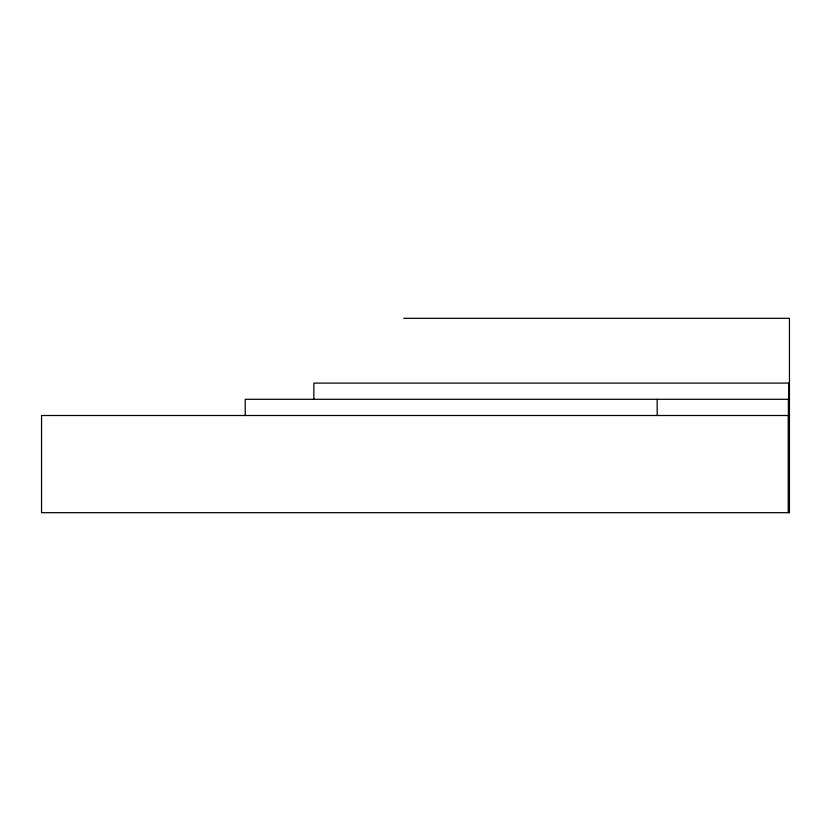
<?xml version="1.0" encoding="UTF-8"?>
<svg xmlns="http://www.w3.org/2000/svg" width="831" height="831" viewBox="0 0 831 831"><rect width="100%" height="100%" fill="white"/><g stroke="black" fill="none" stroke-linecap="round" stroke-linejoin="round"><path stroke-width="1.25" d="M403.731 318.315L789.45 318.315L789.45 512.685L41.55 512.685L41.55 415.5L788.38 415.5L788.38 399.306M789.398 383.101L313.858 383.101L313.858 399.306M788.681 383.101L788.681 399.306L245.218 399.306L245.218 415.5M788.224 415.5L788.224 512.685M657.155 399.306L657.155 415.5"/></g></svg>
